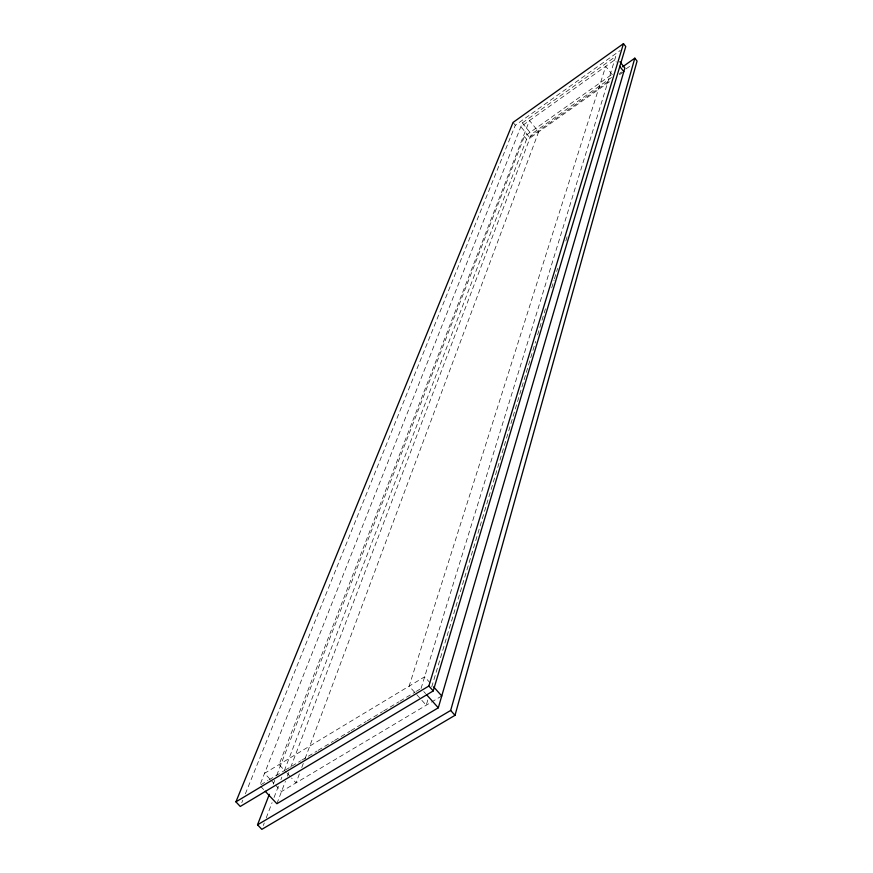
<?xml version="1.0" encoding="UTF-8"?>
<svg xmlns="http://www.w3.org/2000/svg" width="873" height="873" viewBox="0 0 873 873"><rect width="100%" height="100%" fill="white"/><g stroke="black" fill="none" stroke-linecap="round" stroke-linejoin="round"><path stroke-width="0.65" stroke-dasharray="4.37 3.27" d="M427.792 700.004L426.231 705.22L415.428 693.173M431.72 686.964L535.64 341.398M537.604 334.872L545.439 308.791M551.714 287.926L554.071 280.102M554.464 278.803L557.596 268.371M565.835 240.981L567.406 235.765M421.037 688.513L615.76 56.418L522.36 122.897L259.761 785.416M299.384 773.925L296.056 782.863L291.582 778.05M301.763 767.542L304.612 759.881M305.092 758.604L538.619 131.899L529.496 120.529L279.065 764.573L286.213 772.278M276.883 803.717L285.395 781.335M287.337 776.239L288.788 772.419M290.72 767.323L531.428 134.191L611.515 77.501M263.297 825.531L264.279 822.988M266.232 817.892L272.092 802.614M274.046 797.518L278.443 786.06M280.888 779.698L281.859 777.145M284.303 770.783L526.594 139.254L610.554 79.847M273.282 784.15L274.766 780.331M276.73 775.257L524.335 136.461L612.715 73.845M241.788 802.669L242.814 800.137M245.368 793.819L515.31 125.243L620.234 50.492M619.394 73.594L621.609 72.033M626.028 68.902L630.448 65.781M609.463 81.789L529.987 138.01L520.865 126.672L614.679 59.953L616.338 62.081M619.404 74.762L622.711 72.415M260.929 784.718L267.935 780.495M269.102 779.796L284.303 770.673M285.471 769.964L300.661 760.841M301.829 760.132L317.019 751.009M318.187 750.3L333.388 741.177M334.555 740.468L349.746 731.345M350.913 730.646L366.103 721.513M367.271 720.814L382.472 711.681M383.64 710.982L398.83 701.848M399.998 701.15L415.188 692.016M416.366 691.318L419.869 689.212M441.749 695.967L281.521 791.527L275.268 784.827M260.656 786.377L264.268 790.229M269.91 779.076L264.541 773.325L424.649 676.793L430.051 682.839M270.805 780.036L274.373 783.867M287.108 773.238L290.687 777.079M414.533 692.169L409.131 686.145L605.72 66.326L612.366 74.794M423.765 691.558L425.577 693.588M513.051 122.427L515.31 125.243M524.335 136.461L526.594 139.254M522.36 122.897L531.428 134.191"/><path stroke-width="1.31" d="M269.342 794.31L257.535 824.789L261.835 829.35L455.008 715.314L637.072 61.088L634.813 58.185L622.656 66.795M257.535 824.789L450.664 710.458L634.813 58.185M265.163 791.2L276.883 803.717L438.301 707.807L624.861 68.05L619.895 61.71M433.226 690.925L625.755 46.564L623.486 43.65L513.051 122.427L235.928 801.851L240.261 806.456L433.226 690.925L428.85 686.025L623.486 43.65M235.928 801.851L428.85 686.025M450.664 710.458L455.008 715.314M426.482 694.602L438.301 707.807M433.652 686.876L441.749 695.967M619.666 66.326L623.813 71.641"/></g></svg>
